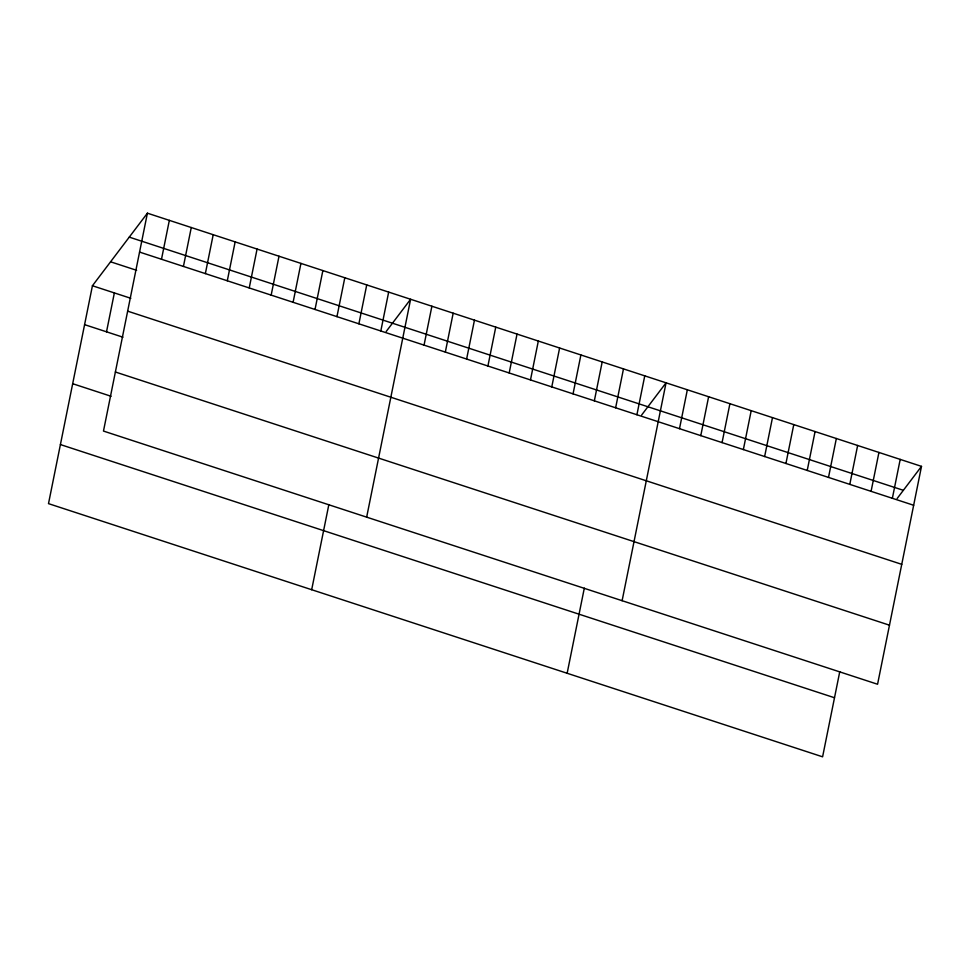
<?xml version="1.0" encoding="UTF-8"?>
<svg xmlns="http://www.w3.org/2000/svg" width="970" height="970" viewBox="0 0 970 970"><rect width="100%" height="100%" fill="white"/><g stroke="black" fill="none" stroke-linecap="round" stroke-linejoin="round"><path stroke-width="1.45" d="M147.404 213.182L103.475 431.068L877.571 684.25L921.5 466.364L147.404 213.182L92.429 285.75L48.5 503.636L822.596 756.818L839.765 671.664M106.518 331.813L114.363 292.916M161.493 259.257L169.338 220.36M183.427 266.435L191.272 227.526M205.361 273.601L213.206 234.704M227.295 280.779L235.14 241.882M249.229 287.957L257.074 249.047M271.163 295.123L279.008 256.225M293.098 302.3L300.93 263.404M315.02 309.466L322.864 270.569M336.954 316.644L344.799 277.747M358.888 323.822L366.733 284.913M311.685 589.712L328.854 504.57M380.822 330.988L388.667 292.091M366.66 517.155L410.601 299.269L386.23 331.437M424.048 345.126L431.892 306.229M445.327 352.086L453.172 313.189M466.618 359.058L474.463 320.149M487.91 366.017L495.755 327.12M509.189 372.977L517.034 334.08M530.481 379.937L538.326 341.04M551.772 386.909L559.617 348M573.052 393.868L580.897 354.971M594.343 400.828L602.188 361.931M615.635 407.788L623.48 368.891M567.147 673.265L584.316 588.123M636.914 414.748L644.759 375.851M622.11 600.709L666.051 382.81L641.679 414.978M679.497 428.679L687.342 389.782M700.776 435.639L708.621 396.742M722.068 442.599L729.913 403.702M743.36 449.571L751.204 410.662M764.639 456.53L772.484 417.633M785.93 463.49L793.775 424.593M807.222 470.45L815.067 431.553M828.501 477.422L836.346 438.513M849.793 484.382L857.638 445.472M871.084 491.341L878.929 452.444M892.364 498.301L900.208 459.404M897.129 498.531L921.5 466.364M129.265 237.129L903.361 490.311M139.559 252.079L913.655 505.261M110.58 261.803L136.625 270.315M92.429 285.75L130.817 298.299M127.652 311.152L901.748 564.334M84.596 324.647L122.972 337.196M115.381 372.007L889.478 625.189M72.677 383.708L111.065 396.269M60.407 444.563L834.503 697.745"/></g></svg>
